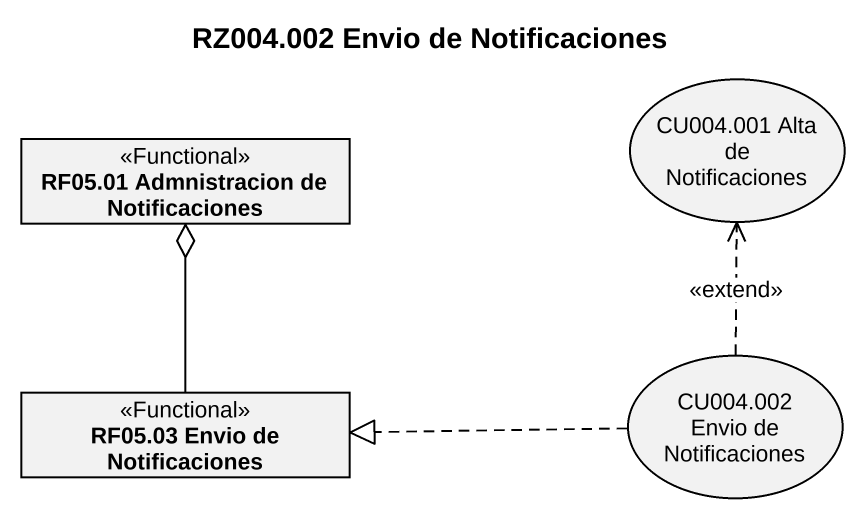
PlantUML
@startuml
title RZ004.002 Envio de Notificaciones
allowmixing
hide circle
hide empty members
usecase "CU004.001 Alta de Notificaciones" as CU004_001_Alta_de
class "RF05.01 Admnistracion de Notificaciones" as RF05_01_Admnistracion_de <<Functional>>
usecase "CU004.002 Envio de Notificaciones" as CU004_002_Envio_de
class "RF05.03 Envio de Notificaciones" as RF05_03_Envio_de <<Functional>>
CU004_002_Envio_de .up.> CU004_001_Alta_de : <<extend>>
CU004_002_Envio_de .left.|> RF05_03_Envio_de
RF05_03_Envio_de -up-o RF05_01_Admnistracion_de
@enduml
